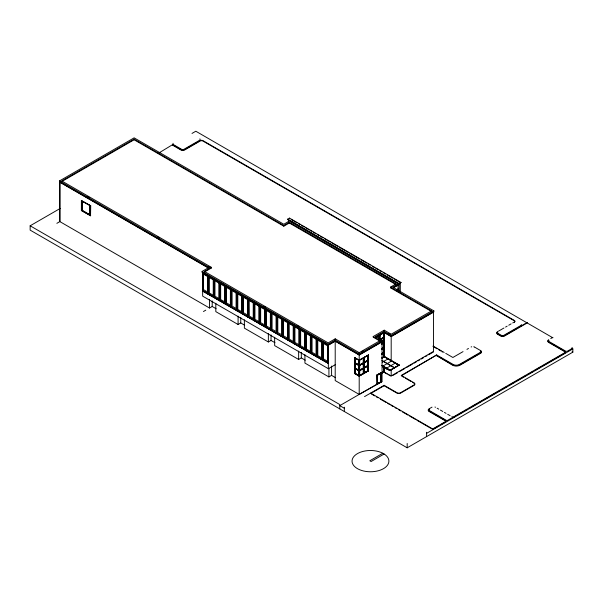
<?xml version="1.0" encoding="UTF-8"?>
<svg xmlns="http://www.w3.org/2000/svg" width="603" height="603" viewBox="0 0 603 603"><rect width="100%" height="100%" fill="white"/><g stroke="black" fill="none" stroke-linecap="round" stroke-linejoin="round"><path stroke-width="0.9" d="M208.721 267.966L59.855 182.023L59.848 221.595L56.855 223.329M288.377 222.424L288.377 219.628M429.63 409.158L429.457 409.271A1.854 1.07 0 0 0 429.457 410.575L446.981 420.713L452.333 417.623M208.329 267.966L59.478 182.023L59.478 180.93L134.122 137.838L283.794 224.248L289.312 221.06L398.236 283.945L398.236 285.031L393.503 287.767M390.465 287.134L431.597 310.877L431.597 311.525L390.465 287.782L390.465 287.134L395.983 283.945L289.312 222.356L283.794 225.545L134.122 139.135L61.725 180.93L211.397 267.34L211.397 267.996L204.357 272.059M61.725 181.578L134.122 139.783L283.794 226.193L289.312 223.004L395.983 284.593M549.039 340.228A1.854 1.07 0 0 0 549.039 341.532L565.463 351.029A1.568 0.904 0 0 0 567.649 351.044L572.104 348.474L572.85 348.911L572.85 352.152L407.183 447.803L30.15 230.12L30.15 225.793L60.255 208.412M158.951 152.943L173.053 144.373L181.646 149.318A1.854 1.07 0 0 0 183.907 149.318L199.54 140.303A2.013 1.161 0 0 0 199.864 138.901M192.01 133.429L195.817 131.228L552.853 337.801M81.375 200.595L90.721 205.774L90.533 215.776L81.375 210.492L81.375 200.595L90.721 205.774M81.812 201.07L82 210.417L90.284 215.196L90.284 205.744L81.812 201.07L82 210.417M81.375 210.492L90.721 215.67M90.284 215.196L90.096 205.849M287.631 219.198L289.523 218.105L401.063 282.498L399.171 284.028L287.631 219.198L399.171 283.591L401.063 282.498M375.458 337.627L375.458 336.534L382.43 340.559L382.43 341.652L359.2 355.061L335.208 341.215L328.168 345.278L202.103 272.496L202.103 271.41L209.143 267.34L59.478 180.93M305.502 331.756L305.314 350.335L328.349 363.421L202.487 290.97L202.487 272.496L202.668 296.141L328.349 368.697L335.208 364.74M211.397 267.34L204.357 271.41L328.168 342.888L335.208 338.826L359.2 352.68L380.176 340.559L380.176 341.215L373.204 337.183L373.204 336.534L384.217 330.18L391.189 334.205L431.597 310.877M202.766 273.091L202.955 290.601L208.095 293.571L208.095 275.955L202.766 273.091L202.766 290.714L208.095 293.571M208.382 275.692L208.193 294.264L208.668 276.28L208.668 293.902L213.809 296.872L208.668 293.902M214.095 278.985L214.095 297.46M208.48 276.393L213.809 279.249M214.193 279.686L214.382 297.196L219.522 300.166L219.522 282.551L214.193 279.686L214.193 297.309L219.522 300.166M202.487 290.97L219.093 300.339M219.809 282.287L219.62 300.859L220.095 282.882L220.095 300.498L225.236 303.467L225.236 285.845L219.907 282.988M225.522 285.581L225.334 304.161L225.522 286.508M225.62 286.282L225.808 303.791L230.949 306.761L230.949 289.146L225.62 286.282L225.62 303.904L230.949 306.761M220.095 300.498L225.236 303.467M203.445 311.517L205.781 310.176M59.848 182.016L59.855 221.603L209.527 308.012L212.196 306.475L216.123 308.736M236.949 292.176L236.76 310.756L236.949 293.103M231.522 307.093L231.522 289.478L236.662 292.447L236.662 310.063L231.333 307.198L236.662 310.063M237.047 292.885L237.235 310.394L242.376 313.356L242.376 295.741L237.047 292.885L237.047 310.5L242.376 313.356M242.76 296.179L242.949 313.688L247.901 316.763L242.76 313.801L242.76 296.179L248.089 299.043M248.474 299.48L248.655 316.99L253.803 319.959L253.803 302.337L248.474 299.48L248.474 317.095L253.803 319.959M253.901 302.178L253.901 320.653L253.901 302.178L202.487 272.496M254.187 302.774L254.368 320.283L259.328 323.359L254.187 320.397L254.187 302.774L259.509 305.638M259.795 305.374L259.614 323.947L259.795 306.294M259.893 306.075L260.081 323.585L265.222 326.555L265.222 308.932L259.893 306.075L259.893 323.69L265.222 326.555M215.814 303.256L215.814 311.638L238.087 324.504L240.755 322.959L244.682 325.228M265.32 308.781L265.32 327.248L265.32 308.781L254.609 302.593M265.606 309.369L265.795 326.879L270.747 329.962L265.606 326.992L265.606 309.369L270.935 312.233M271.32 312.671L271.508 330.18L276.46 333.255L271.32 330.286L271.32 312.671L276.649 315.527M266.036 309.188L276.935 315.263M277.033 315.972L277.222 333.482L282.174 336.557L277.033 333.587L277.033 315.972L282.362 318.829M282.747 319.266L282.935 336.776L287.887 339.851L282.747 336.881L282.747 319.266L288.076 322.13M288.362 321.859L288.362 340.333M288.46 322.567L288.649 340.077L293.789 343.039L293.789 325.424L288.46 322.567L288.46 340.182L293.789 343.039M276.935 333.738L276.747 315.377M294.174 325.861L294.362 343.371L299.314 346.446L294.174 343.484L294.174 325.861L299.503 328.725M244.373 319.748L244.373 328.13L268.365 341.984L271.033 340.446L274.96 342.708M299.789 328.462L299.789 346.929M299.887 329.163L300.075 346.672L305.216 349.642L305.216 332.019L299.887 329.163L299.887 346.778L305.216 349.642M305.502 350.23L305.781 332.351L305.781 349.966L310.929 352.936L305.781 349.966M390.465 287.782L392.04 286.87M398.236 283.945L392.711 287.134L433.843 310.877L433.843 311.97L391.189 336.595L384.217 332.57L384.217 331.477L391.189 335.502L433.843 310.877M311.208 335.057L311.208 353.524M393.759 287.397L398.04 284.925L398.04 291.317M305.6 332.457L310.929 335.321M311.306 335.758L311.495 353.268L316.635 356.237L316.635 338.615L311.306 335.758L311.306 353.373L316.635 356.237M396.616 289.726L398.229 289.003L398.229 290.887M396.804 289.832L398.229 289.003M316.922 338.351L316.733 356.931L317.208 338.946L317.208 356.569L322.349 359.531L317.208 356.569M322.635 341.652L322.635 360.119M317.02 339.059L322.349 341.916M322.733 342.353L322.922 359.863L328.062 362.833L328.062 345.218L322.733 342.353L322.733 359.968L328.062 362.833M274.651 337.228L274.651 345.609L298.643 359.463L301.312 357.926L305.239 360.187M328.16 363.526L328.168 344.185L335.208 340.122L359.2 353.976L382.43 340.559M375.458 336.534L384.217 331.477M376.498 336.685L382.588 333.165M376.596 336.745L384.217 332.351M375.918 337.235L384.299 332.396L384.299 356.855M376.234 337.198L384.217 332.57M380.086 339.383L383.568 337.371L383.568 332.894M379.815 339.979L384.028 337.469L379.815 339.685L380.086 334.906M379.543 339.986L384.299 337.454L380.086 339.964M380.802 339.617L384.028 337.763L383.84 342.421L382.227 343.348M361.619 351.926L363.232 350.999M354.443 357.587L359.38 360.225L368.523 354.948L368.523 370.785L359.38 376.061L354.443 373.423L354.443 357.587L359.011 360.225L368.523 354.948M392.003 335.909L433.459 311.97L433.459 351.979L428.582 354.798M382.174 343.235L383.568 342.429L383.568 337.959M381.609 343.921L384.299 342.519L382.016 343.838M381.609 344.215L384.028 342.821L383.84 347.479L382.227 348.413M304.93 354.707L304.93 363.089L328.921 376.943L331.59 375.33L331.59 366.059M358.74 360.217L358.74 365.199L358.74 360.217L354.715 357.896L354.903 362.772L358.928 365.094M359.742 365.38L359.652 370.476L363.684 368.154L363.684 363.172L359.471 365.388L363.684 362.878L363.684 357.896L359.471 360.112L359.38 376.061M364.227 357.579L364.227 362.561L364.039 357.473L368.252 355.257L368.252 360.24L364.039 362.75L364.039 367.732L364.227 362.855L368.252 360.534L368.252 365.516L364.039 367.732M382.174 348.293L383.568 347.494L383.568 343.017M381.609 348.986L384.299 347.577L382.016 348.896M381.609 349.28L384.028 347.886L383.84 352.544L382.227 353.471M359.742 364.792L363.225 362.78L363.225 358.092M358.74 365.493L358.74 370.476L358.74 365.493L354.715 363.172L354.903 368.049L358.928 370.37M363.684 362.878L359.471 365.094L359.742 360.097M364.039 362.456L368.252 360.24M354.903 368.049L358.928 370.664L358.928 375.646L358.74 370.77L354.903 368.343L354.903 373.325L358.928 375.646M382.174 353.358L383.568 352.551L383.568 348.082M381.609 354.044L384.299 352.642L382.016 353.961M381.609 354.338L384.028 352.943L383.84 357.602M359.742 370.069L363.225 368.056L363.225 363.368M354.903 373.325L354.624 357.481M382.016 357.722L384.299 356.403L399.246 365.034L390.111 370.528L382.799 367.174M363.684 373.43L359.471 375.646L363.684 373.43L363.684 368.448L359.471 370.664M364.227 368.132L368.252 365.81L368.252 370.792L364.227 373.114L364.039 368.026L364.227 373.114M381.91 358.001L384.299 356.614L399.246 365.252L396.751 364.167M381.91 358.212L384.488 356.727M382.362 362.162L387.94 358.936M359.742 375.345L363.225 373.332L363.225 368.644M364.039 373.008L368.252 370.792M354.443 373.423L359.011 376.061L368.523 370.785M382.822 366.104L391.588 361.039M386.463 368.207L395.229 363.142M380.689 372.752L381.051 381.97L377.297 384.134L376.943 374.915L378.443 374.048M377.154 375.036L380.908 372.797L380.908 381.887M377.154 384.051L377.154 374.96L381.051 372.88M376.943 374.915L377.486 375.232L377.486 383.81L380.764 381.812L380.764 373.227L377.342 375.149L377.342 383.945M381.639 372.729L383.953 371.523L381.752 372.797M377.486 375.232L380.862 373.287L380.501 373.076L380.501 381.661L381.051 381.97M381.639 373.174L383.847 371.463M381.744 373.234L384.111 371.87M433.459 351.436L391.189 375.955L383.734 371.84L384.375 372.021L384.375 367.408M382.008 365.418L390.111 370.091L398.869 365.252M390.111 370.31L399.246 365.034M377.802 383.214L379.151 382.438M376.943 383.93L377.486 384.028M392.817 375.45L397.694 372.631M399.314 371.689L405.005 368.41M406.633 367.468L412.324 364.182M413.952 363.247L416.387 361.838M418.015 360.896L419.643 359.961M421.271 359.019L423.705 357.609M425.334 356.675L426.962 355.732M364.529 396.623L384.126 385.302L396.902 392.674A2.638 1.523 0 0 0 400.701 392.643L414.035 384.948A2.653 1.53 0 0 0 414.035 382.784L401.266 375.413L436.693 354.963L453.524 364.649A4.507 2.6 0 0 0 459.011 364.649L480.297 352.371A1.854 1.07 0 0 0 480.297 351.067M442.037 351.873L442.602 351.549L444.185 352.461M412.437 382.294L414.035 383.214A2.653 1.53 0 0 1 414.035 385.377L400.701 393.073A2.638 1.523 0 0 1 396.902 393.103L384.126 385.739L370.626 393.533L370.626 393.103L431.537 428.273A1.666 0.965 0 0 0 433.836 428.303L445.3 421.685A1.658 0.957 0 0 0 445.248 420.359L429.05 411.005A2.653 1.53 0 0 1 429.05 408.842L431.778 407.266A2.653 1.53 0 0 1 432.034 407.138M401.266 375.842L436.693 354.963M463.036 351.624L452.883 357.481L445.768 353.373M466.941 349.371L468.501 348.466M498.402 331.205L503.965 327.994M505.555 327.075L507.146 326.155M508.736 325.236L511.118 323.864M512.708 322.944L514.299 322.025A2.013 1.161 0 0 0 514.623 321.783M527.15 322.522L504.462 335.622A2.653 1.53 0 0 1 500.709 335.622L497.603 333.828A2.653 1.53 0 0 1 497.603 331.665M527.15 322.959L504.462 336.052A2.653 1.53 0 0 1 500.709 336.052L497.603 334.266A2.653 1.53 0 0 1 497.603 332.095M550.743 338.584L552.853 337.363M382.807 453.26L369.82 460.76L371.124 461.514L384.111 454.014M453.976 417.057L455.604 416.115M457.24 415.173L458.868 414.231M460.504 413.289L462.946 411.879M464.581 410.937L466.209 409.995M468.659 408.585L470.287 407.643M471.915 406.701L477.629 403.415M479.257 402.472L481.707 401.055M483.335 400.121L499.646 390.706M501.274 389.764L506.987 386.478M508.615 385.536L511.065 384.119M512.693 383.184L514.329 382.242M515.957 381.3L518.407 379.89M520.035 378.948L525.741 375.654M527.376 374.712L529.818 373.302M531.454 372.36L533.082 371.418M534.71 370.476L540.424 367.182M542.866 365.772L544.501 364.83M546.13 363.895L555.921 358.25M557.549 357.308L565.019 352.989A1.59 0.92 0 0 0 565.29 352.665M434.597 428.296L439.188 425.643M441.479 424.324L445.3 422.115M426.607 433.338L572.85 348.911M335.208 340.122L335.208 380.568L359.2 394.422L382.046 381.661M384.299 356.833L384.722 356.863M397.392 364.634L399.058 365.358L384.111 356.727M383.629 367.529L390.292 370.415L381.639 365.418M572.104 351.722L572.85 352.152M172.496 144.697L180.9 149.552A2.653 1.53 0 0 0 184.646 149.552L200.106 140.627A2.013 1.161 0 0 1 202.955 140.627L514.299 320.381A2.013 1.161 0 0 1 514.736 321.648M172.496 145.127L180.9 149.981A2.653 1.53 0 0 0 184.646 149.981L200.106 141.057A2.013 1.161 0 0 1 202.955 141.057L514.299 320.811A2.013 1.161 0 0 1 514.887 321.633M291.151 219.477L296.849 222.771M298.477 223.705L300.106 224.648M301.734 225.59L304.176 226.999M305.804 227.942L308.246 229.351M309.874 230.286L311.502 231.228M313.13 232.17L315.573 233.58M317.201 234.522L318.829 235.456M320.457 236.399L322.899 237.808M324.527 238.75L330.225 242.037M331.861 242.979L337.559 246.273M339.188 247.207L348.142 252.378M349.77 253.32L359.539 258.958M361.167 259.901L366.865 263.194M368.493 264.129L370.121 265.071M372.564 266.481L374.192 267.423M375.82 268.365L378.262 269.775M379.89 270.709L381.518 271.651M383.146 272.594L385.588 274.003M387.216 274.945L392.922 278.232M394.55 279.174L400.249 282.46M397.957 289.312L397.769 291M474.599 347.109L480.704 350.637A2.653 1.53 0 0 1 480.704 352.8L460.014 364.747A5.299 3.06 0 0 1 452.521 364.747L436.097 355.265L452.521 365.177A5.299 3.06 0 0 0 460.014 365.177L480.704 353.237A2.653 1.53 0 0 0 480.704 351.074M433.082 346.047L441.811 351.089M433.082 346.484L437.047 348.775M438.637 349.687L441.012 351.067M388.867 333.512L390.412 334.409M384.895 332.743L391.189 336.376M384.028 332.698L383.84 337.363M380.003 335.027L379.724 340.092M373.204 336.534L380.176 340.559M382.181 360.564L394.769 367.83M381.993 360.677L394.581 367.943M368.252 355.257L368.064 360.134M402.065 376.302L403.663 377.229M405.254 378.149L410.839 381.375M382.242 365.983L390.111 370.528L390.111 370.091M87.752 196.608L89.38 197.55M157.707 236.994L159.335 237.936M208.955 266.586L211.397 267.996M363.684 357.896L363.496 362.772M368.252 360.534L368.064 365.41M387.254 374.116L384.111 372.3L384.111 367.257M388.829 375.021L390.405 375.933M363.956 362.87L363.767 357.481L363.956 373.423L363.767 363.639M363.684 363.172L363.496 368.049M368.252 365.81L368.064 370.687M263.82 306.384L265.448 307.326M297.211 325.665L298.839 326.607M202.103 271.41L328.168 344.185M221.241 283.109L223.751 284.563M229.426 287.835L231.047 288.777M249.8 299.601L248.187 298.884L248.187 317.351L248.376 299.699M253.75 301.884L256.185 303.286M276.453 314.992L278.081 315.927M291.053 323.419L295.915 326.223M323.487 342.142L325.107 343.077M277.463 315.784L328.16 345.059L335.208 340.989L359.2 354.843L382.046 341.652L382.046 381.232L339.775 405.638L344.343 408.276M437.145 408.201L438.765 409.135M440.386 410.078L442.813 411.48M444.434 412.414L446.054 413.349M447.675 414.284L450.109 415.686M363.684 368.448L363.496 373.325M219.809 300.754L304.786 349.815M371.433 394.008L374.682 395.877M376.31 396.819L377.93 397.754M380.372 399.163L386.056 402.442M387.676 403.384L389.304 404.319M390.925 405.261L393.36 406.663M394.988 407.605L396.608 408.54M398.236 409.475L400.671 410.884M402.299 411.826L407.982 415.105M409.603 416.04L415.294 419.326M416.914 420.261L430.723 428.236M331.59 375.405L335.517 377.674M30.15 225.793L339.775 404.553L339.775 408.879M572.104 347.396L572.104 348.474M442.602 351.549L442.602 351.979M436.127 355.288L436.127 355.717M426.607 432.261L426.607 436.587M407.183 443.469L407.183 447.803M400.309 282.935L400.309 292.251M399.171 283.591L399.171 291.98M391.189 335.502L391.189 361.227M391.189 369.511L391.189 375.955M384.217 330.18L384.217 330.828M384.209 367.604L384.209 372.111M384.126 385.302L384.126 385.739M384.111 332.291L384.111 357.594M383.9 367.137L383.953 371.968M383.568 353.139L383.568 357.617M380.719 373.204L380.719 382.001M379.543 335.773L379.543 338.298M379.453 339.308L379.272 335.23L379.272 338.411M379.001 335.532L379.001 338.223M377.297 375.043L377.297 384.134M368.335 354.843L368.335 370.679M367.792 355.453L367.792 360.142L364.31 362.154L364.31 357.458M367.792 360.73L367.792 365.418L364.31 367.431L364.31 362.742M367.792 366.006L367.792 370.694L364.31 372.707L364.31 368.018M359.742 370.657L359.652 375.759M359.2 352.68L359.2 353.328M359.2 353.976L359.2 394.422M359.011 360.225L359.011 376.061M358.657 360.097L358.657 364.792L355.175 362.78L355.175 358.092M358.657 365.38L358.657 370.069L355.175 368.056L355.175 363.368M358.657 370.657L358.657 375.345L355.175 373.332L355.175 368.644M344.343 407.191L344.343 411.517M335.208 338.826L335.208 339.474M328.921 368.523L328.921 376.943M328.349 344.946L328.349 368.697M327.874 345.323L327.874 362.938M322.16 342.022L322.16 359.644M316.454 338.728L316.454 356.343M310.741 335.426L310.741 353.049M305.028 332.132L305.028 349.748M301.312 352.333L301.312 357.926M299.314 328.831L299.314 346.446M298.643 351.082L298.643 359.463M294.076 326.087L293.887 343.74L293.887 325.266M293.601 325.537L293.601 343.152M289.523 218.105L289.523 218.535M289.312 222.356L289.312 223.004M287.887 322.236L287.887 339.851M283.794 225.545L283.794 226.193M282.649 319.484L282.46 337.145L282.46 318.67M282.174 318.934L282.174 336.557M276.46 315.64L276.46 333.255M271.222 312.889L271.033 330.55L271.033 312.075M271.033 334.853L271.033 340.446M270.747 312.339L270.747 329.962M268.365 333.602L268.365 341.984M265.041 309.045L265.041 326.66M259.328 305.744L259.328 323.359M253.614 302.45L253.614 320.065M247.901 299.148L247.901 316.763M242.187 295.847L242.187 313.47M240.755 317.374L240.755 322.959M238.087 316.123L238.087 324.504M236.474 292.553L236.474 310.168M230.761 289.252L230.761 306.874M225.047 285.958L225.047 303.573M219.334 282.656L219.334 300.271M213.62 279.362L213.62 296.978M212.196 300.882L212.196 306.475M209.527 299.631L209.527 308.012M207.914 276.061L207.914 293.676M173.053 143.288L173.053 144.373M134.122 139.135L134.122 139.783M90.533 205.879L90.533 215.776M89.847 205.713L89.847 214.728L82.438 210.447L82.438 201.432M81.563 200.49L81.563 210.387M548.64 340.235A2.653 1.53 0 0 0 548.64 342.398L564.883 351.775A1.59 0.92 0 0 1 565.35 352.423M548.64 339.798A2.653 1.53 0 0 0 548.64 341.961L564.883 351.345A1.59 0.92 0 0 1 565.019 352.551L453.976 416.62A1.59 0.92 0 0 1 451.881 416.703M434.974 407.025A2.653 1.53 0 0 1 435.524 407.266M433.836 428.733A1.666 0.965 0 0 1 431.537 428.703M445.632 421.806A1.658 0.957 0 0 0 445.248 420.788L429.05 411.442A2.653 1.53 0 0 1 429.05 409.271M471.109 346.981A2.653 1.53 0 0 1 471.704 346.778M473.732 346.778A2.653 1.53 0 0 1 474.335 346.981M514.623 322.221A2.013 1.161 0 0 1 514.472 322.341M521.286 324.504A1.492 0.859 0 0 1 520.962 325.447L503.716 335.389A1.854 1.07 0 0 1 501.455 335.389L498.01 333.399A1.854 1.07 0 0 1 497.769 332.336M231.235 288.882L231.047 307.462L231.235 288.882M242.662 295.478L242.474 314.057L242.662 295.478M354.624 362.757L359.011 365.508L368.523 360.225L359.38 365.508L354.624 362.757M354.624 368.034L359.011 370.785L368.523 365.508L359.38 370.785L354.624 368.034M383.5 453.614L381.691 452.695A18.422 10.635 0 0 0 352.491 458.83A18.422 10.635 0 0 0 374.463 471.516A18.422 10.635 0 0 0 385.091 454.662L383.5 453.614M207.53 276.483L203.528 274.177L203.528 289.636L207.53 291.942L207.53 276.483M213.243 279.777L209.241 277.47L209.241 292.937L213.243 295.244L213.243 279.777M218.949 283.078L214.954 280.772L214.954 296.231L218.949 298.545L218.949 283.078M224.663 286.38L220.668 284.066L220.668 299.533L224.663 301.839L224.663 286.38M230.376 289.674L226.381 287.367L226.381 302.827L230.376 305.141L230.376 289.674M236.09 292.975L232.095 290.661L232.095 306.128L236.09 308.435L236.09 292.975M241.803 296.269L237.801 293.963L237.801 309.422L241.803 311.736L241.803 296.269M247.516 299.57L243.514 297.264L243.514 312.723L247.516 315.03L247.516 299.57M253.23 302.864L249.227 300.558L249.227 316.025L253.23 318.331L253.23 302.864M258.943 306.166L254.941 303.859L254.941 319.319L258.943 321.625L258.943 306.166M264.657 309.467L260.654 307.153L260.654 322.62L264.657 324.927L264.657 309.467M270.363 312.761L266.368 310.455L266.368 325.914L270.363 328.228L270.363 312.761M276.076 316.062L272.081 313.748L272.081 329.215L276.076 331.522L276.076 316.062M281.789 319.356L277.795 317.05L277.795 332.509L281.789 334.823L281.789 319.356M287.503 322.658L283.508 320.351L283.508 335.811L287.503 338.117L287.503 322.658M293.216 325.952L289.221 323.645L289.221 339.112L293.216 341.419L293.216 325.952M298.93 329.253L294.927 326.947L294.927 342.406L298.93 344.712L298.93 329.253M304.643 332.555L300.641 330.24L300.641 345.707L304.643 348.014L304.643 332.555M310.357 335.848L306.354 333.542L306.354 349.001L310.357 351.315L310.357 335.848M316.07 339.15L312.068 336.836L312.068 352.303L316.07 354.609L316.07 339.15M321.783 342.444L317.781 340.137L317.781 355.597L321.783 357.911L321.783 342.444M327.489 345.745L323.494 343.431L323.494 358.898L327.489 361.205L327.489 345.745"/></g></svg>
